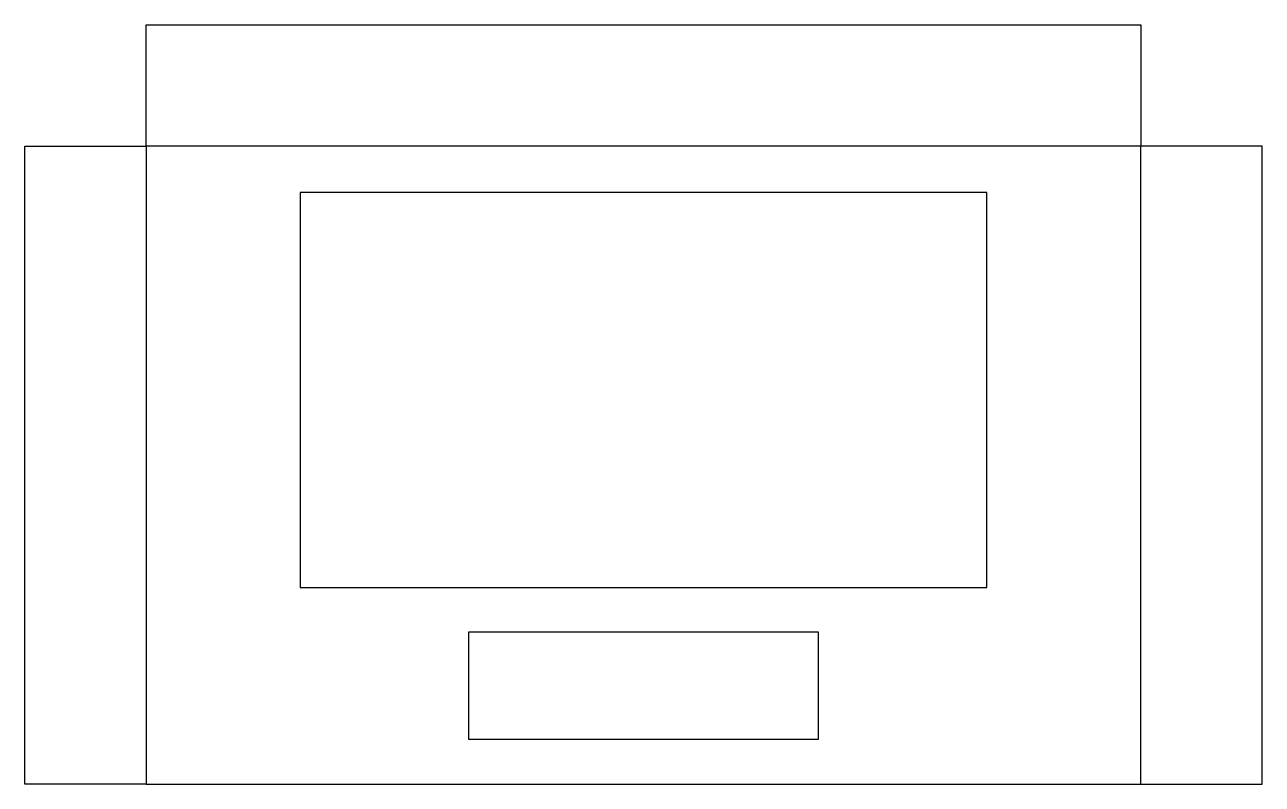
# Model space of a CAD drawing. Header units: millimetres. Extents: x 111 to 370, y 183 to 342.
import ezdxf

# ---------------------------------------------------------------- set-up
doc = ezdxf.new("R2010")
doc.units = ezdxf.units.MM
doc.layers.add('View', color=7, linetype='CONTINUOUS')

msp = doc.modelspace()

# ---------------------------------------------------------------- linework, layer by layer
at = {"layer": 'View'}
for p, q in [((136.39, 341.54), (344.17, 341.54)), ((136.39, 316.14), (136.39, 341.54)), ((344.17, 341.54), (344.17, 316.14)), ((110.99, 182.79), (110.99, 316.14)), ((110.99, 316.14), (136.39, 316.14)), ((136.39, 316.14), (136.39, 182.79)), ((344.17, 316.14), (136.39, 316.14)), ((136.39, 316.14), (136.39, 182.79)), ((344.17, 316.14), (136.39, 316.14)), ((344.17, 182.79), (344.17, 316.14)), ((344.17, 182.79), (344.17, 316.14)), ((369.57, 316.14), (344.17, 316.14)), ((369.57, 182.79), (369.57, 316.14)), ((168.53, 306.48), (168.53, 223.93)), ((312.04, 306.48), (168.53, 306.48)), ((312.04, 223.93), (312.04, 306.48)), ((168.53, 223.93), (312.04, 223.93)), ((276.86, 214.54), (203.7, 214.54)), ((203.7, 214.54), (203.7, 192.18)), ((276.86, 192.18), (276.86, 214.54)), ((203.7, 192.18), (276.86, 192.18)), ((136.39, 182.79), (110.99, 182.79)), ((136.39, 182.79), (344.17, 182.79)), ((344.17, 182.79), (369.57, 182.79))]:
    msp.add_line(p, q, dxfattribs=at)

doc.saveas('drawing.dxf')
